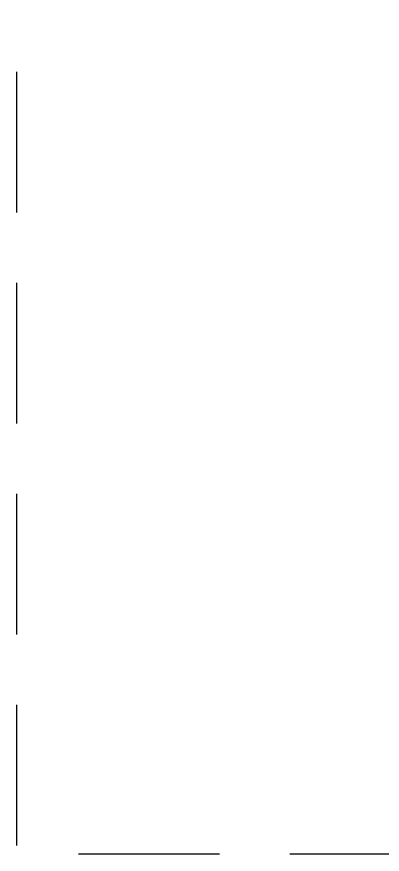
# Model space of a CAD drawing. Header units: millimetres. Extents: x -158 to 6343, y 4572 to 7765.
# Drawn here: x 3691 to 3724, y 4655.2 to 4730.8 of the extents above; entities that cross this region are included whole.
import ezdxf

# ---------------------------------------------------------------- set-up
doc = ezdxf.new("R2010")
doc.units = ezdxf.units.MM
doc.header["$LTSCALE"] = 0.2
doc.linetypes.add('DASHED2', pattern=[9.524999999999999, 6.35, -3.175])
doc.layers.add('RI-LAYOUT', color=7, linetype='Continuous')

msp = doc.modelspace()

# ---------------------------------------------------------------- linework, layer by layer
at = {"layer": 'RI-LAYOUT', "linetype": 'DASHED2', "ltscale": 10, "flags": 128}
msp.add_lwpolyline([(4052.198412387697, 4655.228882563325), (3691.028036541647, 4655.228882563325), (3691.028036541647, 4827.583454490293), (4052.198412387697, 4827.583454490293)], close=True, dxfattribs=at)

doc.saveas('drawing.dxf')
